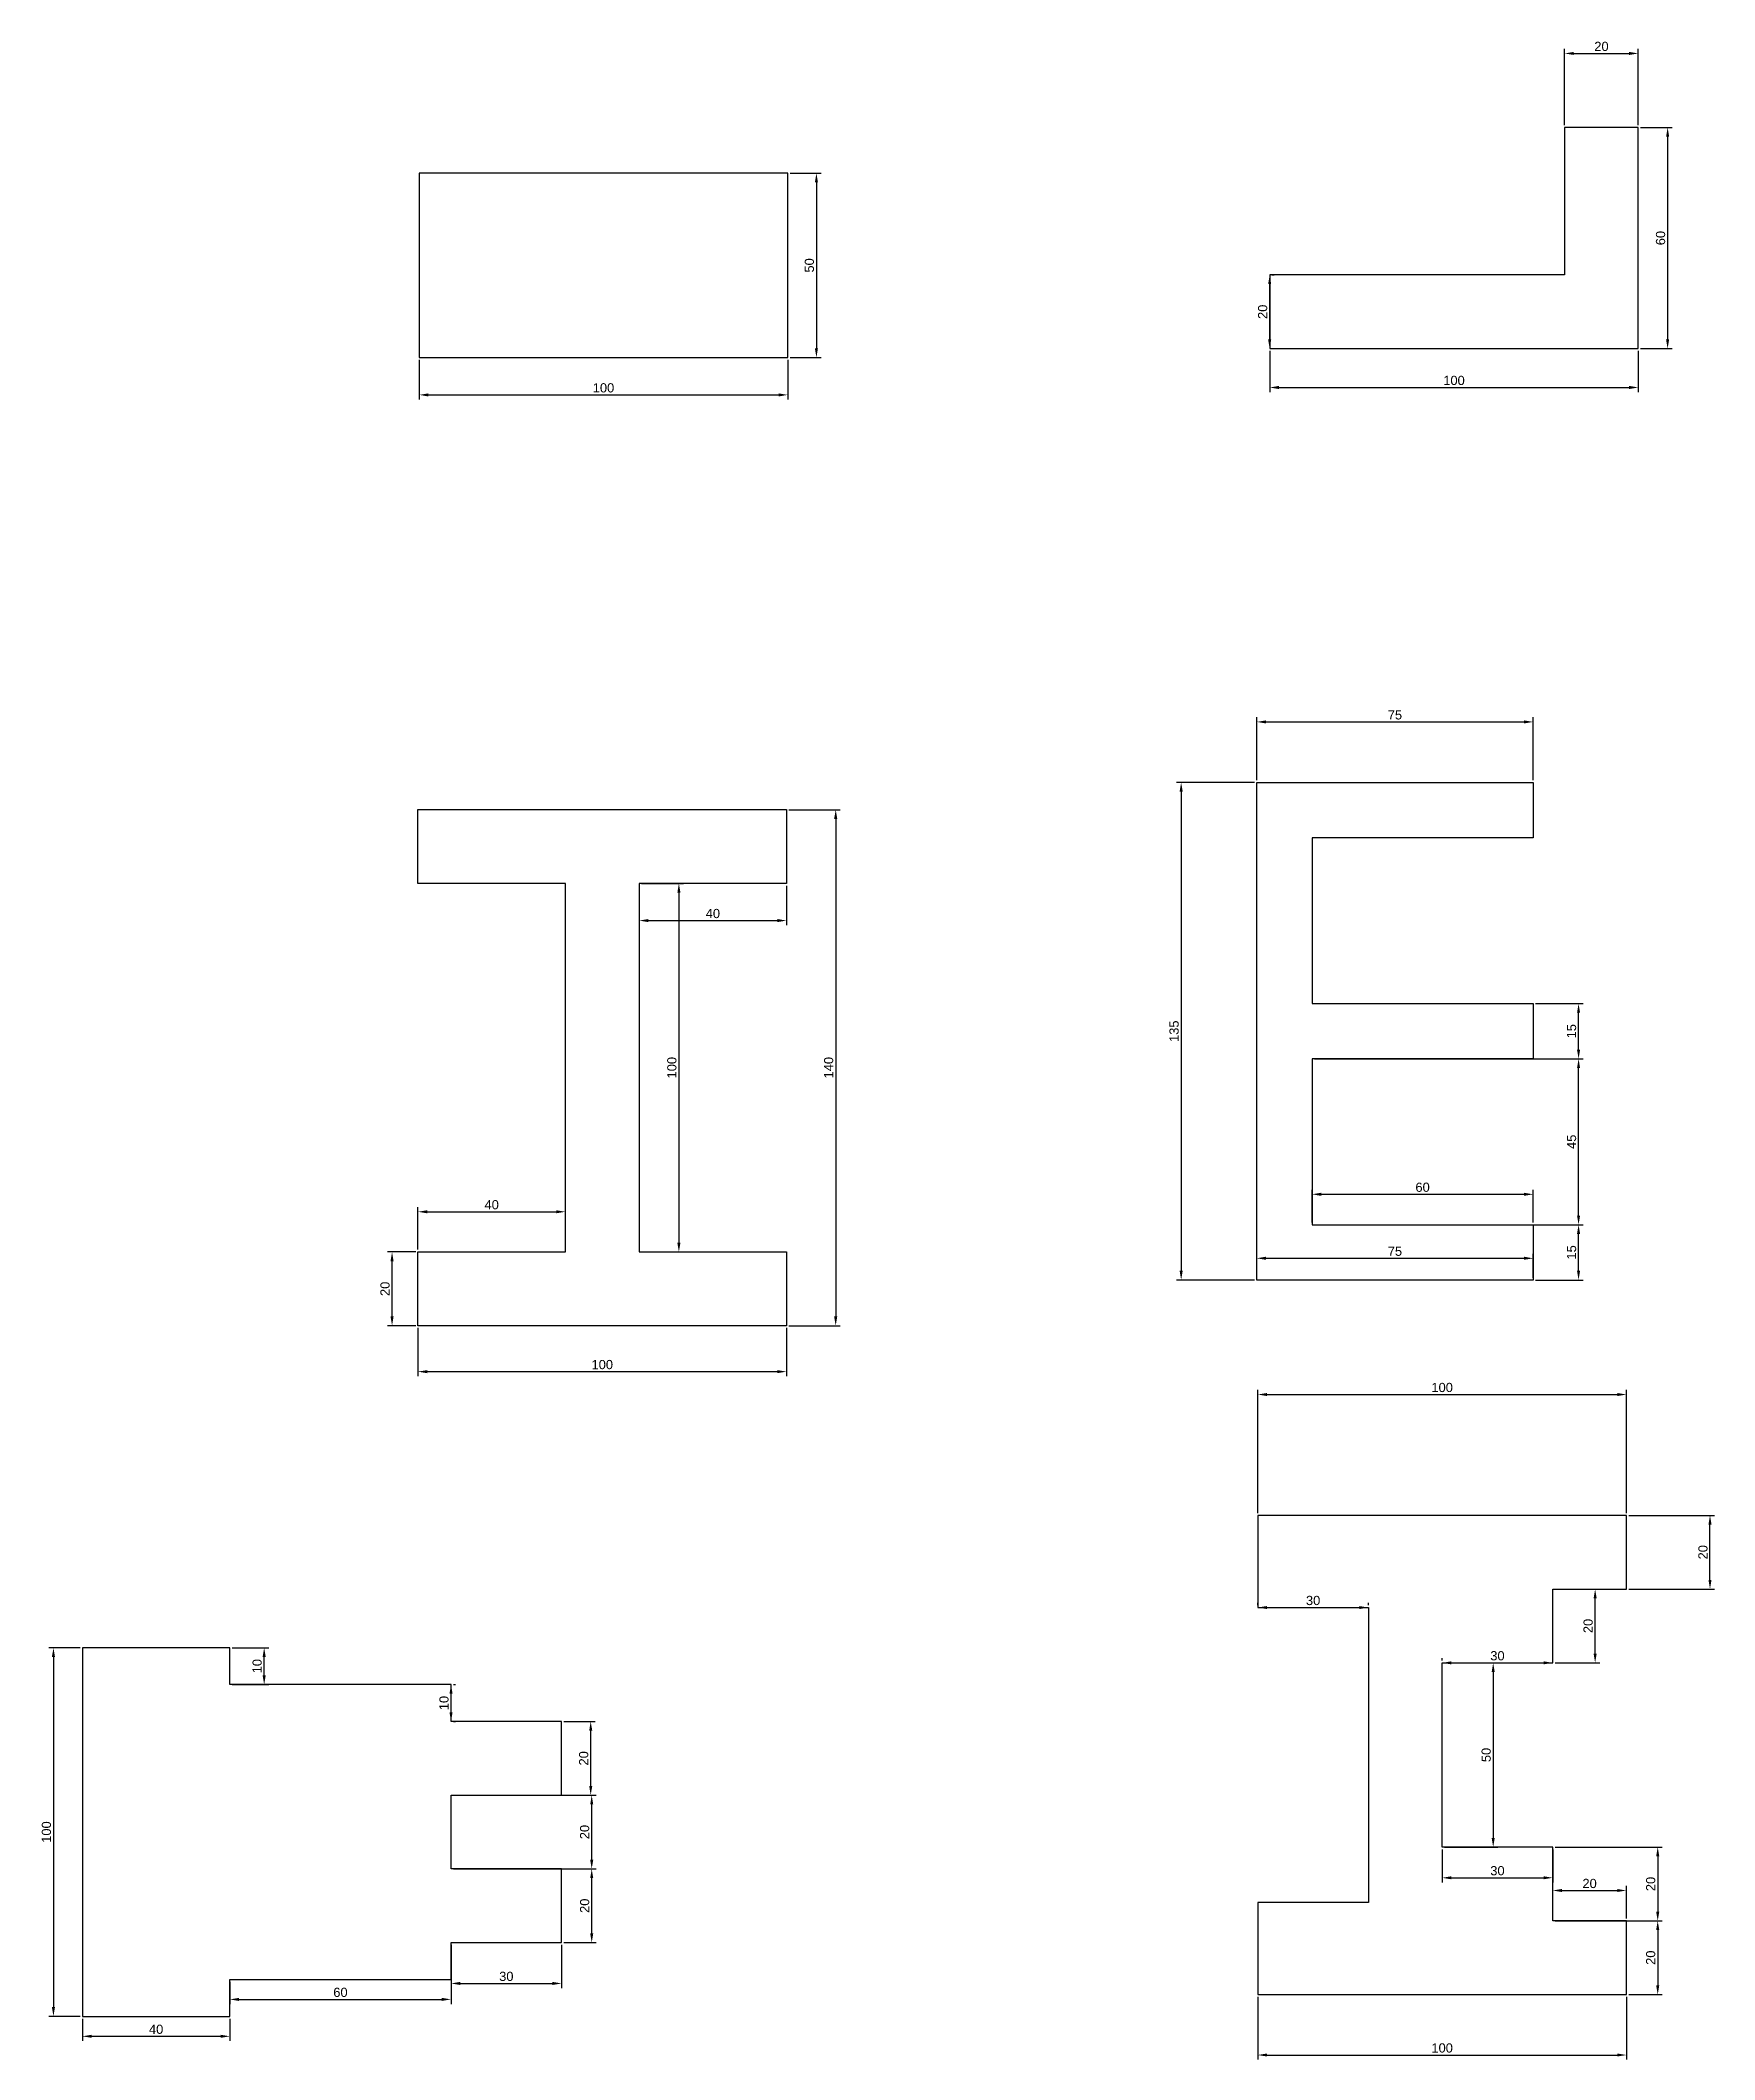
# Model space of a CAD drawing. Header units: millimetres. Extents: x 1197 to 1651, y -62 to 486.
import ezdxf

# ---------------------------------------------------------------- set-up
doc = ezdxf.new("R2010")
doc.units = ezdxf.units.MM
doc.styles.get("Standard").update_dxf_attribs({"font": 'arial.ttf'})
doc.dimstyles.new('ISO-25', dxfattribs={"dimtxt": 2.5, "dimasz": 2.5, "dimexe": 1.25, "dimexo": 0.625, "dimtad": 1, "dimtxsty": 'Standard', "dimcen": 2.5, "dimadec": 0, "dimazin": 0, "dimtfac": 1, "dimtmove": 0, "dimatfit": 3, "dimfxl": 1, "dimarcsym": 0})

# ---------------------------------------------------------------- blocks, each defined once
blk = doc.blocks.new('*D2')
at = {"color": 0, "lineweight": -2, "transparency": 16777216}
for p, q in [((1526.94, -45.15), (1526.94, -62.17)), ((1626.94, -45.15), (1626.94, -62.17)), ((1529.44, -60.92), (1624.44, -60.92))]:
    blk.add_line(p, q, dxfattribs=at)
at = {"color": 0, "transparency": 16777216}
for points in [[(1529.44, -60.5), (1529.44, -61.33), (1526.94, -60.92)], [(1624.44, -60.5), (1624.44, -61.33), (1626.94, -60.92)]]:
    blk.add_solid(points, dxfattribs=at)
at = {"layer": 'Defpoints', "color": 0, "transparency": 16777216}
for p in [(1526.94, -44.52), (1626.94, -44.52), (1626.94, -60.92)]:
    blk.add_point(p, dxfattribs=at)
at = {"color": 0, "transparency": 16777216, "insert": (1576.94, -59.02), "char_height": 2.5, "attachment_point": 5}
blk.add_mtext('100', dxfattribs=at)
blk = doc.blocks.new('*D3')
at = {"color": 0, "lineweight": -2, "transparency": 16777216}
for p, q in [((1526.94, 86.1), (1526.94, 119.52)), ((1529.44, 118.27), (1624.44, 118.27)), ((1626.94, 86.1), (1626.94, 119.52))]:
    blk.add_line(p, q, dxfattribs=at)
at = {"color": 0, "transparency": 16777216}
for points in [[(1529.44, 118.68), (1529.44, 117.85), (1526.94, 118.27)], [(1624.44, 118.68), (1624.44, 117.85), (1626.94, 118.27)]]:
    blk.add_solid(points, dxfattribs=at)
at = {"layer": 'Defpoints', "color": 0, "transparency": 16777216}
for p in [(1626.94, 118.27), (1526.94, 85.48), (1626.94, 85.48)]:
    blk.add_point(p, dxfattribs=at)
at = {"color": 0, "transparency": 16777216, "insert": (1576.94, 120.17), "char_height": 2.5, "attachment_point": 5}
blk.add_mtext('100', dxfattribs=at)
blk = doc.blocks.new('*D4')
at = {"color": 0, "lineweight": -2, "transparency": 16777216}
for p, q in [((1526.94, 61.1), (1526.94, 61.73)), ((1529.44, 60.48), (1554.44, 60.48)), ((1556.94, 61.1), (1556.94, 61.73))]:
    blk.add_line(p, q, dxfattribs=at)
at = {"color": 0, "transparency": 16777216}
for points in [[(1529.44, 60.89), (1529.44, 60.06), (1526.94, 60.48)], [(1554.44, 60.89), (1554.44, 60.06), (1556.94, 60.48)]]:
    blk.add_solid(points, dxfattribs=at)
at = {"layer": 'Defpoints', "color": 0, "transparency": 16777216}
for p in [(1526.94, 60.48), (1556.94, 60.48), (1556.94, 60.48)]:
    blk.add_point(p, dxfattribs=at)
at = {"color": 0, "transparency": 16777216, "insert": (1541.94, 62.38), "char_height": 2.5, "attachment_point": 5}
blk.add_mtext('30', dxfattribs=at)
blk = doc.blocks.new('*D5')
at = {"color": 0, "lineweight": -2, "transparency": 16777216}
for p, q in [((1627.56, 85.48), (1650.85, 85.48)), ((1649.6, 67.98), (1649.6, 82.98)), ((1627.56, 65.48), (1650.85, 65.48))]:
    blk.add_line(p, q, dxfattribs=at)
at = {"color": 0, "transparency": 16777216}
for points in [[(1649.19, 82.98), (1650.02, 82.98), (1649.6, 85.48)], [(1649.19, 67.98), (1650.02, 67.98), (1649.6, 65.48)]]:
    blk.add_solid(points, dxfattribs=at)
at = {"layer": 'Defpoints', "color": 0, "transparency": 16777216}
for p in [(1626.94, 85.48), (1649.6, 85.48), (1626.94, 65.48)]:
    blk.add_point(p, dxfattribs=at)
at = {"color": 0, "transparency": 16777216, "insert": (1647.7, 75.48), "char_height": 2.5, "attachment_point": 5, "rotation": 90}
blk.add_mtext('20', dxfattribs=at)
blk = doc.blocks.new('*D6')
at = {"color": 0, "lineweight": -2, "transparency": 16777216}
for p, q in [((1607.56, 65.48), (1619.7, 65.48)), ((1618.45, 47.98), (1618.45, 62.98)), ((1607.56, 45.48), (1619.7, 45.48))]:
    blk.add_line(p, q, dxfattribs=at)
at = {"color": 0, "transparency": 16777216}
for points in [[(1618.03, 62.98), (1618.86, 62.98), (1618.45, 65.48)], [(1618.03, 47.98), (1618.86, 47.98), (1618.45, 45.48)]]:
    blk.add_solid(points, dxfattribs=at)
at = {"layer": 'Defpoints', "color": 0, "transparency": 16777216}
for p in [(1606.94, 65.48), (1618.45, 65.48), (1606.94, 45.48)]:
    blk.add_point(p, dxfattribs=at)
at = {"color": 0, "transparency": 16777216, "insert": (1616.55, 55.48), "char_height": 2.5, "attachment_point": 5, "rotation": 90}
blk.add_mtext('20', dxfattribs=at)
blk = doc.blocks.new('*D7')
at = {"color": 0, "lineweight": -2, "transparency": 16777216}
for p, q in [((1577.56, 45.48), (1592.04, 45.48)), ((1590.79, 42.98), (1590.79, -2.02)), ((1577.56, -4.52), (1592.04, -4.52))]:
    blk.add_line(p, q, dxfattribs=at)
at = {"color": 0, "transparency": 16777216}
for points in [[(1590.37, 42.98), (1591.21, 42.98), (1590.79, 45.48)], [(1590.37, -2.02), (1591.21, -2.02), (1590.79, -4.52)]]:
    blk.add_solid(points, dxfattribs=at)
at = {"layer": 'Defpoints', "color": 0, "transparency": 16777216}
for p in [(1576.94, 45.48), (1576.94, -4.52), (1590.79, -4.52)]:
    blk.add_point(p, dxfattribs=at)
at = {"color": 0, "transparency": 16777216, "insert": (1588.89, 20.48), "char_height": 2.5, "attachment_point": 5, "rotation": 90}
blk.add_mtext('50', dxfattribs=at)
blk = doc.blocks.new('*D8')
at = {"color": 0, "lineweight": -2, "transparency": 16777216}
for p, q in [((1576.94, -5.15), (1576.94, -14.09)), ((1606.94, -5.15), (1606.94, -14.09)), ((1579.44, -12.84), (1604.44, -12.84))]:
    blk.add_line(p, q, dxfattribs=at)
at = {"color": 0, "transparency": 16777216}
for points in [[(1579.44, -12.42), (1579.44, -13.25), (1576.94, -12.84)], [(1604.44, -12.42), (1604.44, -13.25), (1606.94, -12.84)]]:
    blk.add_solid(points, dxfattribs=at)
at = {"layer": 'Defpoints', "color": 0, "transparency": 16777216}
for p in [(1576.94, -4.52), (1606.94, -4.52), (1606.94, -12.84)]:
    blk.add_point(p, dxfattribs=at)
at = {"color": 0, "transparency": 16777216, "insert": (1591.94, -10.93), "char_height": 2.5, "attachment_point": 5}
blk.add_mtext('30', dxfattribs=at)
blk = doc.blocks.new('*D9')
at = {"color": 0, "lineweight": -2, "transparency": 16777216}
for p, q in [((1627.56, -24.52), (1636.67, -24.52)), ((1635.42, -27.02), (1635.42, -42.02)), ((1627.56, -44.52), (1636.67, -44.52))]:
    blk.add_line(p, q, dxfattribs=at)
at = {"color": 0, "transparency": 16777216}
for points in [[(1635, -27.02), (1635.84, -27.02), (1635.42, -24.52)], [(1635, -42.02), (1635.84, -42.02), (1635.42, -44.52)]]:
    blk.add_solid(points, dxfattribs=at)
at = {"layer": 'Defpoints', "color": 0, "transparency": 16777216}
for p in [(1626.94, -24.52), (1626.94, -44.52), (1635.42, -44.52)]:
    blk.add_point(p, dxfattribs=at)
at = {"color": 0, "transparency": 16777216, "insert": (1633.52, -34.52), "char_height": 2.5, "attachment_point": 5, "rotation": 90}
blk.add_mtext('20', dxfattribs=at)
blk = doc.blocks.new('*D10')
at = {"color": 0, "lineweight": -2, "transparency": 16777216}
for p, q in [((1606.94, -23.9), (1606.94, -15.04)), ((1609.44, -16.29), (1624.44, -16.29)), ((1626.94, -23.9), (1626.94, -15.04))]:
    blk.add_line(p, q, dxfattribs=at)
at = {"color": 0, "transparency": 16777216}
for points in [[(1609.44, -15.87), (1609.44, -16.7), (1606.94, -16.29)], [(1624.44, -15.87), (1624.44, -16.7), (1626.94, -16.29)]]:
    blk.add_solid(points, dxfattribs=at)
at = {"layer": 'Defpoints', "color": 0, "transparency": 16777216}
for p in [(1626.94, -16.29), (1606.94, -24.52), (1626.94, -24.52)]:
    blk.add_point(p, dxfattribs=at)
at = {"color": 0, "transparency": 16777216, "insert": (1616.94, -14.39), "char_height": 2.5, "attachment_point": 5}
blk.add_mtext('20', dxfattribs=at)
blk = doc.blocks.new('*D11')
at = {"color": 0, "lineweight": -2, "transparency": 16777216}
for p, q in [((1607.56, -4.52), (1636.67, -4.52)), ((1635.42, -7.02), (1635.42, -22.02)), ((1607.56, -24.52), (1636.67, -24.52))]:
    blk.add_line(p, q, dxfattribs=at)
at = {"color": 0, "transparency": 16777216}
for points in [[(1635, -7.02), (1635.84, -7.02), (1635.42, -4.52)], [(1635, -22.02), (1635.84, -22.02), (1635.42, -24.52)]]:
    blk.add_solid(points, dxfattribs=at)
at = {"layer": 'Defpoints', "color": 0, "transparency": 16777216}
for p in [(1606.94, -4.52), (1606.94, -24.52), (1635.42, -24.52)]:
    blk.add_point(p, dxfattribs=at)
at = {"color": 0, "transparency": 16777216, "insert": (1633.52, -14.52), "char_height": 2.5, "attachment_point": 5, "rotation": 90}
blk.add_mtext('20', dxfattribs=at)
blk = doc.blocks.new('*D12')
at = {"color": 0, "lineweight": -2, "transparency": 16777216}
for p, q in [((1576.94, 46.1), (1576.94, 46.73)), ((1579.44, 45.48), (1604.44, 45.48)), ((1606.94, 46.1), (1606.94, 46.73))]:
    blk.add_line(p, q, dxfattribs=at)
at = {"color": 0, "transparency": 16777216}
for points in [[(1579.44, 45.89), (1579.44, 45.06), (1576.94, 45.48)], [(1604.44, 45.89), (1604.44, 45.06), (1606.94, 45.48)]]:
    blk.add_solid(points, dxfattribs=at)
at = {"layer": 'Defpoints', "color": 0, "transparency": 16777216}
for p in [(1576.94, 45.48), (1606.94, 45.48), (1606.94, 45.48)]:
    blk.add_point(p, dxfattribs=at)
at = {"color": 0, "transparency": 16777216, "insert": (1591.94, 47.38), "char_height": 2.5, "attachment_point": 5}
blk.add_mtext('30', dxfattribs=at)
blk = doc.blocks.new('*D13')
at = {"color": 0, "lineweight": -2, "transparency": 16777216}
for p, q in [((1208.08, -51.06), (1208.08, -57.1)), ((1248.08, -51.06), (1248.08, -57.1)), ((1210.58, -55.85), (1245.58, -55.85))]:
    blk.add_line(p, q, dxfattribs=at)
at = {"color": 0, "transparency": 16777216}
for points in [[(1210.58, -55.43), (1210.58, -56.26), (1208.08, -55.85)], [(1245.58, -55.43), (1245.58, -56.26), (1248.08, -55.85)]]:
    blk.add_solid(points, dxfattribs=at)
at = {"layer": 'Defpoints', "color": 0, "transparency": 16777216}
for p in [(1208.08, -50.43), (1248.08, -50.43), (1248.08, -55.85)]:
    blk.add_point(p, dxfattribs=at)
at = {"color": 0, "transparency": 16777216, "insert": (1228.08, -53.95), "char_height": 2.5, "attachment_point": 5}
blk.add_mtext('40', dxfattribs=at)
blk = doc.blocks.new('*D14')
at = {"color": 0, "lineweight": -2, "transparency": 16777216}
for p, q in [((1248.08, -41.06), (1248.08, -47.08)), ((1308.08, -41.06), (1308.08, -47.08)), ((1250.58, -45.83), (1305.58, -45.83))]:
    blk.add_line(p, q, dxfattribs=at)
at = {"color": 0, "transparency": 16777216}
for points in [[(1250.58, -45.42), (1250.58, -46.25), (1248.08, -45.83)], [(1305.58, -45.42), (1305.58, -46.25), (1308.08, -45.83)]]:
    blk.add_solid(points, dxfattribs=at)
at = {"layer": 'Defpoints', "color": 0, "transparency": 16777216}
for p in [(1248.08, -40.43), (1308.08, -40.43), (1308.08, -45.83)]:
    blk.add_point(p, dxfattribs=at)
at = {"color": 0, "transparency": 16777216, "insert": (1278.08, -43.93), "char_height": 2.5, "attachment_point": 5}
blk.add_mtext('60', dxfattribs=at)
blk = doc.blocks.new('*D15')
at = {"color": 0, "lineweight": -2, "transparency": 16777216}
for p, q in [((1308.08, -31.06), (1308.08, -42.75)), ((1338.08, -31.06), (1338.08, -42.75)), ((1310.58, -41.5), (1335.58, -41.5))]:
    blk.add_line(p, q, dxfattribs=at)
at = {"color": 0, "transparency": 16777216}
for points in [[(1310.58, -41.09), (1310.58, -41.92), (1308.08, -41.5)], [(1335.58, -41.09), (1335.58, -41.92), (1338.08, -41.5)]]:
    blk.add_solid(points, dxfattribs=at)
at = {"layer": 'Defpoints', "color": 0, "transparency": 16777216}
for p in [(1308.08, -30.43), (1338.08, -30.43), (1338.08, -41.5)]:
    blk.add_point(p, dxfattribs=at)
at = {"color": 0, "transparency": 16777216, "insert": (1323.08, -39.6), "char_height": 2.5, "attachment_point": 5}
blk.add_mtext('30', dxfattribs=at)
blk = doc.blocks.new('*D16')
at = {"color": 0, "lineweight": -2, "transparency": 16777216}
for p, q in [((1338.71, -10.43), (1347.49, -10.43)), ((1346.24, -27.93), (1346.24, -12.93)), ((1338.71, -30.43), (1347.49, -30.43))]:
    blk.add_line(p, q, dxfattribs=at)
at = {"color": 0, "transparency": 16777216}
for points in [[(1345.83, -12.93), (1346.66, -12.93), (1346.24, -10.43)], [(1345.83, -27.93), (1346.66, -27.93), (1346.24, -30.43)]]:
    blk.add_solid(points, dxfattribs=at)
at = {"layer": 'Defpoints', "color": 0, "transparency": 16777216}
for p in [(1338.08, -10.43), (1346.24, -10.43), (1338.08, -30.43)]:
    blk.add_point(p, dxfattribs=at)
at = {"color": 0, "transparency": 16777216, "insert": (1344.34, -20.43), "char_height": 2.5, "attachment_point": 5, "rotation": 90}
blk.add_mtext('20', dxfattribs=at)
blk = doc.blocks.new('*D18')
at = {"color": 0, "lineweight": -2, "transparency": 16777216}
for p, q in [((1308.71, 9.57), (1347.49, 9.57)), ((1346.24, -7.93), (1346.24, 7.07)), ((1308.71, -10.43), (1347.49, -10.43))]:
    blk.add_line(p, q, dxfattribs=at)
at = {"color": 0, "transparency": 16777216}
for points in [[(1345.83, 7.07), (1346.66, 7.07), (1346.24, 9.57)], [(1345.83, -7.93), (1346.66, -7.93), (1346.24, -10.43)]]:
    blk.add_solid(points, dxfattribs=at)
at = {"layer": 'Defpoints', "color": 0, "transparency": 16777216}
for p in [(1308.08, 9.57), (1346.24, 9.57), (1308.08, -10.43)]:
    blk.add_point(p, dxfattribs=at)
at = {"color": 0, "transparency": 16777216, "insert": (1344.34, -0.43), "char_height": 2.5, "attachment_point": 5, "rotation": 90}
blk.add_mtext('20', dxfattribs=at)
blk = doc.blocks.new('*D19')
at = {"color": 0, "lineweight": -2, "transparency": 16777216}
for p, q in [((1338.71, 29.57), (1347.22, 29.57)), ((1345.97, 12.07), (1345.97, 27.07)), ((1338.71, 9.57), (1347.22, 9.57))]:
    blk.add_line(p, q, dxfattribs=at)
at = {"color": 0, "transparency": 16777216}
for points in [[(1345.56, 27.07), (1346.39, 27.07), (1345.97, 29.57)], [(1345.56, 12.07), (1346.39, 12.07), (1345.97, 9.57)]]:
    blk.add_solid(points, dxfattribs=at)
at = {"layer": 'Defpoints', "color": 0, "transparency": 16777216}
for p in [(1338.08, 29.57), (1345.97, 29.57), (1338.08, 9.57)]:
    blk.add_point(p, dxfattribs=at)
at = {"color": 0, "transparency": 16777216, "insert": (1344.07, 19.57), "char_height": 2.5, "attachment_point": 5, "rotation": 90}
blk.add_mtext('20', dxfattribs=at)
blk = doc.blocks.new('*D20')
at = {"color": 0, "lineweight": -2, "transparency": 16777216}
for p, q in [((1308.71, 39.57), (1309.33, 39.57)), ((1308.08, 32.07), (1308.08, 37.07)), ((1308.71, 29.57), (1309.33, 29.57))]:
    blk.add_line(p, q, dxfattribs=at)
at = {"color": 0, "transparency": 16777216}
for points in [[(1307.66, 37.07), (1308.5, 37.07), (1308.08, 39.57)], [(1307.66, 32.07), (1308.5, 32.07), (1308.08, 29.57)]]:
    blk.add_solid(points, dxfattribs=at)
at = {"layer": 'Defpoints', "color": 0, "transparency": 16777216}
for p in [(1308.08, 39.57), (1308.08, 39.57), (1308.08, 29.57)]:
    blk.add_point(p, dxfattribs=at)
at = {"color": 0, "transparency": 16777216, "insert": (1306.18, 34.57), "char_height": 2.5, "attachment_point": 5, "rotation": 90}
blk.add_mtext('10', dxfattribs=at)
blk = doc.blocks.new('*D21')
at = {"color": 0, "lineweight": -2, "transparency": 16777216}
for p, q in [((1248.71, 49.57), (1258.64, 49.57)), ((1257.39, 42.07), (1257.39, 47.07)), ((1248.71, 39.57), (1258.64, 39.57))]:
    blk.add_line(p, q, dxfattribs=at)
at = {"color": 0, "transparency": 16777216}
for points in [[(1256.97, 47.07), (1257.8, 47.07), (1257.39, 49.57)], [(1256.97, 42.07), (1257.8, 42.07), (1257.39, 39.57)]]:
    blk.add_solid(points, dxfattribs=at)
at = {"layer": 'Defpoints', "color": 0, "transparency": 16777216}
for p in [(1248.08, 49.57), (1257.39, 49.57), (1248.08, 39.57)]:
    blk.add_point(p, dxfattribs=at)
at = {"color": 0, "transparency": 16777216, "insert": (1255.49, 44.57), "char_height": 2.5, "attachment_point": 5, "rotation": 90}
blk.add_mtext('10', dxfattribs=at)
blk = doc.blocks.new('*D22')
at = {"color": 0, "lineweight": -2, "transparency": 16777216}
for p, q in [((1207.46, 49.57), (1198.98, 49.57)), ((1200.23, 47.07), (1200.23, -47.93)), ((1207.46, -50.43), (1198.98, -50.43))]:
    blk.add_line(p, q, dxfattribs=at)
at = {"color": 0, "transparency": 16777216}
for points in [[(1199.81, 47.07), (1200.64, 47.07), (1200.23, 49.57)], [(1199.81, -47.93), (1200.64, -47.93), (1200.23, -50.43)]]:
    blk.add_solid(points, dxfattribs=at)
at = {"layer": 'Defpoints', "color": 0, "transparency": 16777216}
for p in [(1208.08, 49.57), (1200.23, -50.43), (1208.08, -50.43)]:
    blk.add_point(p, dxfattribs=at)
at = {"color": 0, "transparency": 16777216, "insert": (1198.32, -0.43), "char_height": 2.5, "attachment_point": 5, "rotation": 90}
blk.add_mtext('100', dxfattribs=at)
blk = doc.blocks.new('*D23')
at = {"color": 0, "lineweight": -2, "transparency": 16777216}
for p, q in [((1526.64, 284.96), (1526.64, 302)), ((1601.64, 284.96), (1601.64, 302)), ((1529.14, 300.75), (1599.14, 300.75))]:
    blk.add_line(p, q, dxfattribs=at)
at = {"color": 0, "transparency": 16777216}
for points in [[(1529.14, 301.16), (1529.14, 300.33), (1526.64, 300.75)], [(1599.14, 301.16), (1599.14, 300.33), (1601.64, 300.75)]]:
    blk.add_solid(points, dxfattribs=at)
at = {"layer": 'Defpoints', "color": 0, "transparency": 16777216}
for p in [(1601.64, 300.75), (1526.64, 284.33), (1601.64, 284.33)]:
    blk.add_point(p, dxfattribs=at)
at = {"color": 0, "transparency": 16777216, "insert": (1564.14, 302.64), "char_height": 2.5, "attachment_point": 5}
blk.add_mtext('75', dxfattribs=at)
blk = doc.blocks.new('*D24')
at = {"color": 0, "lineweight": -2, "transparency": 16777216}
for p, q in [((1541.64, 164.96), (1541.64, 173.84)), ((1544.14, 172.59), (1599.14, 172.59)), ((1601.64, 164.96), (1601.64, 173.84))]:
    blk.add_line(p, q, dxfattribs=at)
at = {"color": 0, "transparency": 16777216}
for points in [[(1544.14, 173.01), (1544.14, 172.17), (1541.64, 172.59)], [(1599.14, 173.01), (1599.14, 172.17), (1601.64, 172.59)]]:
    blk.add_solid(points, dxfattribs=at)
at = {"layer": 'Defpoints', "color": 0, "transparency": 16777216}
for p in [(1601.64, 172.59), (1541.64, 164.33), (1601.64, 164.33)]:
    blk.add_point(p, dxfattribs=at)
at = {"color": 0, "transparency": 16777216, "insert": (1571.64, 174.49), "char_height": 2.5, "attachment_point": 5}
blk.add_mtext('60', dxfattribs=at)
blk = doc.blocks.new('*D25')
at = {"color": 0, "lineweight": -2, "transparency": 16777216}
for p, q in [((1602.27, 224.33), (1615.2, 224.33)), ((1613.95, 211.83), (1613.95, 221.83)), ((1602.27, 209.33), (1615.2, 209.33))]:
    blk.add_line(p, q, dxfattribs=at)
at = {"color": 0, "transparency": 16777216}
for points in [[(1613.53, 221.83), (1614.36, 221.83), (1613.95, 224.33)], [(1613.53, 211.83), (1614.36, 211.83), (1613.95, 209.33)]]:
    blk.add_solid(points, dxfattribs=at)
at = {"layer": 'Defpoints', "color": 0, "transparency": 16777216}
for p in [(1601.64, 224.33), (1613.95, 224.33), (1601.64, 209.33)]:
    blk.add_point(p, dxfattribs=at)
at = {"color": 0, "transparency": 16777216, "insert": (1612.05, 216.83), "char_height": 2.5, "attachment_point": 5, "rotation": 90}
blk.add_mtext('15', dxfattribs=at)
blk = doc.blocks.new('*D26')
at = {"color": 0, "lineweight": -2, "transparency": 16777216}
for p, q in [((1542.27, 209.33), (1615.2, 209.33)), ((1613.95, 166.83), (1613.95, 206.83)), ((1542.27, 164.33), (1615.2, 164.33))]:
    blk.add_line(p, q, dxfattribs=at)
at = {"color": 0, "transparency": 16777216}
for points in [[(1613.53, 206.83), (1614.36, 206.83), (1613.95, 209.33)], [(1613.53, 166.83), (1614.36, 166.83), (1613.95, 164.33)]]:
    blk.add_solid(points, dxfattribs=at)
at = {"layer": 'Defpoints', "color": 0, "transparency": 16777216}
for p in [(1541.64, 209.33), (1613.95, 209.33), (1541.64, 164.33)]:
    blk.add_point(p, dxfattribs=at)
at = {"color": 0, "transparency": 16777216, "insert": (1612.05, 186.83), "char_height": 2.5, "attachment_point": 5, "rotation": 90}
blk.add_mtext('45', dxfattribs=at)
blk = doc.blocks.new('*D27')
at = {"color": 0, "lineweight": -2, "transparency": 16777216}
for p, q in [((1602.27, 164.33), (1615.2, 164.33)), ((1613.95, 151.83), (1613.95, 161.83)), ((1602.27, 149.33), (1615.2, 149.33))]:
    blk.add_line(p, q, dxfattribs=at)
at = {"color": 0, "transparency": 16777216}
for points in [[(1613.53, 161.83), (1614.36, 161.83), (1613.95, 164.33)], [(1613.53, 151.83), (1614.36, 151.83), (1613.95, 149.33)]]:
    blk.add_solid(points, dxfattribs=at)
at = {"layer": 'Defpoints', "color": 0, "transparency": 16777216}
for p in [(1601.64, 164.33), (1613.95, 164.33), (1601.64, 149.33)]:
    blk.add_point(p, dxfattribs=at)
at = {"color": 0, "transparency": 16777216, "insert": (1612.05, 156.83), "char_height": 2.5, "attachment_point": 5, "rotation": 90}
blk.add_mtext('15', dxfattribs=at)
blk = doc.blocks.new('*D28')
at = {"color": 0, "lineweight": -2, "transparency": 16777216}
for p, q in [((1526.64, 149.96), (1526.64, 156.48)), ((1529.14, 155.23), (1599.14, 155.23)), ((1601.64, 149.96), (1601.64, 156.48))]:
    blk.add_line(p, q, dxfattribs=at)
at = {"color": 0, "transparency": 16777216}
for points in [[(1529.14, 155.65), (1529.14, 154.82), (1526.64, 155.23)], [(1599.14, 155.65), (1599.14, 154.82), (1601.64, 155.23)]]:
    blk.add_solid(points, dxfattribs=at)
at = {"layer": 'Defpoints', "color": 0, "transparency": 16777216}
for p in [(1601.64, 155.23), (1526.64, 149.33), (1601.64, 149.33)]:
    blk.add_point(p, dxfattribs=at)
at = {"color": 0, "transparency": 16777216, "insert": (1564.14, 157.13), "char_height": 2.5, "attachment_point": 5}
blk.add_mtext('75', dxfattribs=at)
blk = doc.blocks.new('*D29')
at = {"color": 0, "lineweight": -2, "transparency": 16777216}
for p, q in [((1526.02, 284.33), (1504.89, 284.33)), ((1506.14, 281.83), (1506.14, 151.83)), ((1526.02, 149.33), (1504.89, 149.33))]:
    blk.add_line(p, q, dxfattribs=at)
at = {"color": 0, "transparency": 16777216}
for points in [[(1505.73, 281.83), (1506.56, 281.83), (1506.14, 284.33)], [(1505.73, 151.83), (1506.56, 151.83), (1506.14, 149.33)]]:
    blk.add_solid(points, dxfattribs=at)
at = {"layer": 'Defpoints', "color": 0, "transparency": 16777216}
for p in [(1526.64, 284.33), (1506.14, 149.33), (1526.64, 149.33)]:
    blk.add_point(p, dxfattribs=at)
at = {"color": 0, "transparency": 16777216, "insert": (1504.24, 216.83), "char_height": 2.5, "attachment_point": 5, "rotation": 90}
blk.add_mtext('135', dxfattribs=at)
blk = doc.blocks.new('*D30')
at = {"color": 0, "lineweight": -2, "transparency": 16777216}
for p, q in [((1530.16, 401.39), (1530.16, 390.23)), ((1630.16, 401.39), (1630.16, 390.23)), ((1532.66, 391.48), (1627.66, 391.48))]:
    blk.add_line(p, q, dxfattribs=at)
at = {"color": 0, "transparency": 16777216}
for points in [[(1532.66, 391.9), (1532.66, 391.06), (1530.16, 391.48)], [(1627.66, 391.9), (1627.66, 391.06), (1630.16, 391.48)]]:
    blk.add_solid(points, dxfattribs=at)
at = {"layer": 'Defpoints', "color": 0, "transparency": 16777216}
for p in [(1530.16, 402.01), (1630.16, 402.01), (1630.16, 391.48)]:
    blk.add_point(p, dxfattribs=at)
at = {"color": 0, "transparency": 16777216, "insert": (1580.16, 393.38), "char_height": 2.5, "attachment_point": 5}
blk.add_mtext('100', dxfattribs=at)
blk = doc.blocks.new('*D31')
at = {"color": 0, "lineweight": -2, "transparency": 16777216}
for p, q in [((1530.78, 422.01), (1531.41, 422.01)), ((1530.16, 404.51), (1530.16, 419.51)), ((1530.78, 402.01), (1531.41, 402.01))]:
    blk.add_line(p, q, dxfattribs=at)
at = {"color": 0, "transparency": 16777216}
for points in [[(1529.74, 419.51), (1530.57, 419.51), (1530.16, 422.01)], [(1529.74, 404.51), (1530.57, 404.51), (1530.16, 402.01)]]:
    blk.add_solid(points, dxfattribs=at)
at = {"layer": 'Defpoints', "color": 0, "transparency": 16777216}
for p in [(1530.16, 422.01), (1530.16, 422.01), (1530.16, 402.01)]:
    blk.add_point(p, dxfattribs=at)
at = {"color": 0, "transparency": 16777216, "insert": (1528.26, 412.01), "char_height": 2.5, "attachment_point": 5, "rotation": 90}
blk.add_mtext('20', dxfattribs=at)
blk = doc.blocks.new('*D32')
at = {"color": 0, "lineweight": -2, "transparency": 16777216}
for p, q in [((1630.78, 462.01), (1639.36, 462.01)), ((1638.11, 459.51), (1638.11, 404.51)), ((1630.78, 402.01), (1639.36, 402.01))]:
    blk.add_line(p, q, dxfattribs=at)
at = {"color": 0, "transparency": 16777216}
for points in [[(1637.69, 459.51), (1638.52, 459.51), (1638.11, 462.01)], [(1637.69, 404.51), (1638.52, 404.51), (1638.11, 402.01)]]:
    blk.add_solid(points, dxfattribs=at)
at = {"layer": 'Defpoints', "color": 0, "transparency": 16777216}
for p in [(1630.16, 462.01), (1630.16, 402.01), (1638.11, 402.01)]:
    blk.add_point(p, dxfattribs=at)
at = {"color": 0, "transparency": 16777216, "insert": (1636.2, 432.01), "char_height": 2.5, "attachment_point": 5, "rotation": 90}
blk.add_mtext('60', dxfattribs=at)
blk = doc.blocks.new('*D33')
at = {"color": 0, "lineweight": -2, "transparency": 16777216}
for p, q in [((1610.16, 462.64), (1610.16, 483.35)), ((1612.66, 482.1), (1627.66, 482.1)), ((1630.16, 462.64), (1630.16, 483.35))]:
    blk.add_line(p, q, dxfattribs=at)
at = {"color": 0, "transparency": 16777216}
for points in [[(1612.66, 482.52), (1612.66, 481.69), (1610.16, 482.1)], [(1627.66, 482.52), (1627.66, 481.69), (1630.16, 482.1)]]:
    blk.add_solid(points, dxfattribs=at)
at = {"layer": 'Defpoints', "color": 0, "transparency": 16777216}
for p in [(1630.16, 482.1), (1610.16, 462.01), (1630.16, 462.01)]:
    blk.add_point(p, dxfattribs=at)
at = {"color": 0, "transparency": 16777216, "insert": (1620.16, 484), "char_height": 2.5, "attachment_point": 5}
blk.add_mtext('20', dxfattribs=at)
blk = doc.blocks.new('*D34')
at = {"color": 0, "lineweight": -2, "transparency": 16777216}
for p, q in [((1299.44, 398.98), (1299.44, 388.22)), ((1399.44, 398.98), (1399.44, 388.22)), ((1301.94, 389.47), (1396.94, 389.47))]:
    blk.add_line(p, q, dxfattribs=at)
at = {"color": 0, "transparency": 16777216}
for points in [[(1301.94, 389.88), (1301.94, 389.05), (1299.44, 389.47)], [(1396.94, 389.88), (1396.94, 389.05), (1399.44, 389.47)]]:
    blk.add_solid(points, dxfattribs=at)
at = {"layer": 'Defpoints', "color": 0, "transparency": 16777216}
for p in [(1299.44, 399.6), (1399.44, 399.6), (1399.44, 389.47)]:
    blk.add_point(p, dxfattribs=at)
at = {"color": 0, "transparency": 16777216, "insert": (1349.44, 391.37), "char_height": 2.5, "attachment_point": 5}
blk.add_mtext('100', dxfattribs=at)
blk = doc.blocks.new('*D35')
at = {"color": 0, "lineweight": -2, "transparency": 16777216}
for p, q in [((1400.07, 449.6), (1408.45, 449.6)), ((1407.2, 447.1), (1407.2, 402.1)), ((1400.07, 399.6), (1408.45, 399.6))]:
    blk.add_line(p, q, dxfattribs=at)
at = {"color": 0, "transparency": 16777216}
for points in [[(1406.78, 447.1), (1407.62, 447.1), (1407.2, 449.6)], [(1406.78, 402.1), (1407.62, 402.1), (1407.2, 399.6)]]:
    blk.add_solid(points, dxfattribs=at)
at = {"layer": 'Defpoints', "color": 0, "transparency": 16777216}
for p in [(1399.44, 449.6), (1399.44, 399.6), (1407.2, 399.6)]:
    blk.add_point(p, dxfattribs=at)
at = {"color": 0, "transparency": 16777216, "insert": (1405.3, 424.6), "char_height": 2.5, "attachment_point": 5, "rotation": 90}
blk.add_mtext('50', dxfattribs=at)
blk = doc.blocks.new('*D36')
at = {"color": 0, "lineweight": -2, "transparency": 16777216}
for p, q in [((1299.11, 136.32), (1299.11, 123.23)), ((1399.11, 136.32), (1399.11, 123.23)), ((1301.61, 124.48), (1396.61, 124.48))]:
    blk.add_line(p, q, dxfattribs=at)
at = {"color": 0, "transparency": 16777216}
for points in [[(1301.61, 124.89), (1301.61, 124.06), (1299.11, 124.48)], [(1396.61, 124.89), (1396.61, 124.06), (1399.11, 124.48)]]:
    blk.add_solid(points, dxfattribs=at)
at = {"layer": 'Defpoints', "color": 0, "transparency": 16777216}
for p in [(1299.11, 136.94), (1399.11, 136.94), (1399.11, 124.48)]:
    blk.add_point(p, dxfattribs=at)
at = {"color": 0, "transparency": 16777216, "insert": (1349.11, 126.38), "char_height": 2.5, "attachment_point": 5}
blk.add_mtext('100', dxfattribs=at)
blk = doc.blocks.new('*D37')
at = {"color": 0, "lineweight": -2, "transparency": 16777216}
for p, q in [((1298.49, 156.94), (1290.83, 156.94)), ((1292.08, 139.44), (1292.08, 154.44)), ((1298.49, 136.94), (1290.83, 136.94))]:
    blk.add_line(p, q, dxfattribs=at)
at = {"color": 0, "transparency": 16777216}
for points in [[(1291.66, 154.44), (1292.49, 154.44), (1292.08, 156.94)], [(1291.66, 139.44), (1292.49, 139.44), (1292.08, 136.94)]]:
    blk.add_solid(points, dxfattribs=at)
at = {"layer": 'Defpoints', "color": 0, "transparency": 16777216}
for p in [(1292.08, 156.94), (1299.11, 156.94), (1299.11, 136.94)]:
    blk.add_point(p, dxfattribs=at)
at = {"color": 0, "transparency": 16777216, "insert": (1290.18, 146.94), "char_height": 2.5, "attachment_point": 5, "rotation": 90}
blk.add_mtext('20', dxfattribs=at)
blk = doc.blocks.new('*D38')
at = {"color": 0, "lineweight": -2, "transparency": 16777216}
for p, q in [((1359.74, 256.94), (1371.14, 256.94)), ((1369.89, 254.44), (1369.89, 159.44)), ((1359.74, 156.94), (1371.14, 156.94))]:
    blk.add_line(p, q, dxfattribs=at)
at = {"color": 0, "transparency": 16777216}
for points in [[(1369.48, 254.44), (1370.31, 254.44), (1369.89, 256.94)], [(1369.48, 159.44), (1370.31, 159.44), (1369.89, 156.94)]]:
    blk.add_solid(points, dxfattribs=at)
at = {"layer": 'Defpoints', "color": 0, "transparency": 16777216}
for p in [(1359.11, 256.94), (1359.11, 156.94), (1369.89, 156.94)]:
    blk.add_point(p, dxfattribs=at)
at = {"color": 0, "transparency": 16777216, "insert": (1367.99, 206.94), "char_height": 2.5, "attachment_point": 5, "rotation": 90}
blk.add_mtext('100', dxfattribs=at)
blk = doc.blocks.new('*D39')
at = {"color": 0, "lineweight": -2, "transparency": 16777216}
for p, q in [((1359.11, 256.32), (1359.11, 245.6)), ((1399.11, 256.32), (1399.11, 245.6)), ((1361.61, 246.85), (1396.61, 246.85))]:
    blk.add_line(p, q, dxfattribs=at)
at = {"color": 0, "transparency": 16777216}
for points in [[(1361.61, 247.27), (1361.61, 246.44), (1359.11, 246.85)], [(1396.61, 247.27), (1396.61, 246.44), (1399.11, 246.85)]]:
    blk.add_solid(points, dxfattribs=at)
at = {"layer": 'Defpoints', "color": 0, "transparency": 16777216}
for p in [(1359.11, 256.94), (1399.11, 256.94), (1399.11, 246.85)]:
    blk.add_point(p, dxfattribs=at)
at = {"color": 0, "transparency": 16777216, "insert": (1379.11, 248.75), "char_height": 2.5, "attachment_point": 5}
blk.add_mtext('40', dxfattribs=at)
blk = doc.blocks.new('*D40')
at = {"color": 0, "lineweight": -2, "transparency": 16777216}
for p, q in [((1399.74, 276.94), (1413.68, 276.94)), ((1412.43, 274.44), (1412.43, 139.44)), ((1399.74, 136.94), (1413.68, 136.94))]:
    blk.add_line(p, q, dxfattribs=at)
at = {"color": 0, "transparency": 16777216}
for points in [[(1412.01, 274.44), (1412.85, 274.44), (1412.43, 276.94)], [(1412.01, 139.44), (1412.85, 139.44), (1412.43, 136.94)]]:
    blk.add_solid(points, dxfattribs=at)
at = {"layer": 'Defpoints', "color": 0, "transparency": 16777216}
for p in [(1399.11, 276.94), (1399.11, 136.94), (1412.43, 136.94)]:
    blk.add_point(p, dxfattribs=at)
at = {"color": 0, "transparency": 16777216, "insert": (1410.53, 206.94), "char_height": 2.5, "attachment_point": 5, "rotation": 90}
blk.add_mtext('140', dxfattribs=at)
blk = doc.blocks.new('*D41')
at = {"color": 0, "lineweight": -2, "transparency": 16777216}
for p, q in [((1299.11, 157.57), (1299.11, 169.1)), ((1301.61, 167.85), (1336.61, 167.85)), ((1339.11, 157.57), (1339.11, 169.1))]:
    blk.add_line(p, q, dxfattribs=at)
at = {"color": 0, "transparency": 16777216}
for points in [[(1301.61, 168.26), (1301.61, 167.43), (1299.11, 167.85)], [(1336.61, 168.26), (1336.61, 167.43), (1339.11, 167.85)]]:
    blk.add_solid(points, dxfattribs=at)
at = {"layer": 'Defpoints', "color": 0, "transparency": 16777216}
for p in [(1339.11, 167.85), (1299.11, 156.94), (1339.11, 156.94)]:
    blk.add_point(p, dxfattribs=at)
at = {"color": 0, "transparency": 16777216, "insert": (1319.11, 169.75), "char_height": 2.5, "attachment_point": 5}
blk.add_mtext('40', dxfattribs=at)

msp = doc.modelspace()

# ---------------------------------------------------------------- linework, layer by layer
for p, q in [((1630.158, 462.01), (1610.158, 462.01)), ((1610.158, 462.01), (1610.158, 422.01)), ((1630.158, 402.01), (1630.158, 462.01)), ((1610.158, 422.01), (1530.158, 422.01)), ((1530.158, 422.01), (1530.158, 402.01)), ((1530.158, 402.01), (1630.158, 402.01)), ((1526.643, 149.331), (1526.643, 284.331)), ((1526.643, 284.331), (1601.643, 284.331)), ((1601.643, 284.331), (1601.643, 269.331)), ((1299.114, 276.941), (1399.114, 276.941)), ((1299.114, 256.941), (1299.114, 276.941)), ((1399.114, 276.941), (1399.114, 256.941)), ((1601.643, 269.331), (1541.643, 269.331)), ((1541.643, 269.331), (1541.643, 224.331)), ((1339.114, 256.941), (1299.114, 256.941)), ((1339.114, 156.941), (1339.114, 256.941)), ((1399.114, 256.941), (1359.114, 256.941)), ((1359.114, 256.941), (1359.114, 156.941)), ((1541.643, 224.331), (1601.643, 224.331)), ((1601.643, 224.331), (1601.643, 209.331)), ((1601.643, 209.331), (1541.643, 209.331)), ((1541.643, 209.331), (1541.643, 164.331)), ((1541.643, 164.331), (1601.643, 164.331)), ((1601.643, 164.331), (1601.643, 164.331)), ((1601.643, 164.331), (1601.643, 149.331)), ((1299.114, 136.941), (1299.114, 156.941)), ((1299.114, 156.941), (1339.114, 156.941)), ((1359.114, 156.941), (1399.114, 156.941)), ((1399.114, 156.941), (1399.114, 136.941)), ((1601.643, 149.331), (1526.643, 149.331)), ((1399.114, 136.941), (1299.114, 136.941)), ((1626.938, 85.477), (1526.938, 85.477)), ((1526.938, 85.477), (1526.938, 60.477)), ((1626.938, 65.477), (1626.938, 85.477)), ((1526.938, 60.477), (1556.938, 60.477)), ((1556.938, 60.477), (1556.938, -19.523)), ((1606.938, 45.477), (1606.938, 65.477)), ((1606.938, 65.477), (1626.938, 65.477)), ((1248.081, 49.566), (1208.081, 49.566)), ((1208.081, 49.566), (1208.081, -50.434)), ((1248.081, 39.566), (1248.081, 49.566)), ((1576.938, -4.523), (1576.938, 45.477)), ((1576.938, 45.477), (1606.938, 45.477)), ((1308.081, 39.566), (1248.081, 39.566)), ((1308.081, 29.566), (1308.081, 39.566)), ((1338.081, 29.566), (1308.081, 29.566)), ((1338.081, 9.566), (1338.081, 29.566)), ((1308.081, -10.434), (1308.081, 9.566)), ((1308.081, 9.566), (1338.081, 9.566)), ((1606.938, -4.523), (1576.938, -4.523)), ((1606.938, -24.523), (1606.938, -4.523)), ((1338.081, -10.434), (1308.081, -10.434)), ((1338.081, -30.434), (1338.081, -10.434)), ((1556.938, -19.523), (1526.938, -19.523)), ((1526.938, -19.523), (1526.938, -44.523)), ((1626.938, -24.523), (1606.938, -24.523)), ((1626.938, -44.523), (1626.938, -24.523)), ((1308.081, -40.434), (1308.081, -30.434)), ((1308.081, -30.434), (1338.081, -30.434)), ((1248.081, -50.434), (1248.081, -40.434)), ((1248.081, -40.434), (1308.081, -40.434)), ((1526.938, -44.523), (1626.938, -44.523)), ((1208.081, -50.434), (1248.081, -50.434))]:
    msp.add_line(p, q)
msp.add_lwpolyline([(1299.441, 399.602), (1399.441, 399.602), (1399.441, 449.602), (1299.441, 449.602)], close=True)

# ---------------------------------------------------------------- dimensions: what is measured, and where the dimension line sits
for base, p1, p2, picture, middle in [((1630.158, 482.103), (1610.158, 462.01), (1630.158, 462.01), '*D33', (1620.158, 484.005)), ((1630.158, 391.481), (1530.158, 402.01), (1630.158, 402.01), '*D30', (1580.158, 393.382)), ((1399.441, 389.468), (1299.441, 399.602), (1399.441, 399.602), '*D34', (1349.441, 391.37)), ((1601.643, 300.748), (1526.643, 284.331), (1601.643, 284.331), '*D23', (1564.143, 302.644)), ((1399.114, 246.853), (1359.114, 256.941), (1399.114, 256.941), '*D39', (1379.114, 248.754)), ((1601.643, 172.591), (1541.643, 164.331), (1601.643, 164.331), '*D24', (1571.643, 174.492)), ((1339.114, 167.847), (1299.114, 156.941), (1339.114, 156.941), '*D41', (1319.114, 169.748)), ((1601.643, 155.234), (1526.643, 149.331), (1601.643, 149.331), '*D28', (1564.143, 157.13)), ((1399.114, 124.476), (1299.114, 136.941), (1399.114, 136.941), '*D36', (1349.114, 126.378)), ((1626.938, 118.267), (1526.938, 85.477), (1626.938, 85.477), '*D3', (1576.938, 120.168)), ((1556.938, 60.477), (1526.938, 60.477), (1556.938, 60.477), '*D4', (1541.938, 62.379)), ((1606.938, 45.477), (1576.938, 45.477), (1606.938, 45.477), '*D12', (1591.938, 47.379)), ((1606.938, -12.835), (1576.938, -4.523), (1606.938, -4.523), '*D8', (1591.938, -10.933)), ((1626.938, -16.287), (1606.938, -24.523), (1626.938, -24.523), '*D10', (1616.938, -14.386)), ((1338.081, -41.502), (1308.081, -30.434), (1338.081, -30.434), '*D15', (1323.081, -39.6)), ((1308.081, -45.832), (1248.081, -40.434), (1308.081, -40.434), '*D14', (1278.081, -43.931)), ((1626.938, -60.918), (1526.938, -44.523), (1626.938, -44.523), '*D2', (1576.938, -59.016)), ((1248.081, -55.847), (1208.081, -50.434), (1248.081, -50.434), '*D13', (1228.081, -53.945))]:
    dim = msp.add_linear_dim(base=base, p1=p1, p2=p2, dimstyle='ISO-25')
    dim.commit()
    dim.dimension.update_dxf_attribs({"geometry": picture, "text_midpoint": middle})
for base, p1, p2, picture, middle in [((1638.105, 402.01), (1630.158, 462.01), (1630.158, 402.01), '*D32', (1636.204, 432.01)), ((1407.199, 399.602), (1399.441, 449.602), (1399.441, 399.602), '*D35', (1405.297, 424.602)), ((1530.158, 422.01), (1530.158, 402.01), (1530.158, 422.01), '*D31', (1528.257, 412.01)), ((1506.144, 149.331), (1526.643, 284.331), (1526.643, 149.331), '*D29', (1504.241, 216.831)), ((1412.429, 136.941), (1399.114, 276.941), (1399.114, 136.941), '*D40', (1410.528, 206.941)), ((1369.895, 156.941), (1359.114, 256.941), (1359.114, 156.941), '*D38', (1367.993, 206.941)), ((1613.948, 224.331), (1601.643, 209.331), (1601.643, 224.331), '*D25', (1612.046, 216.831)), ((1613.948, 209.331), (1541.643, 164.331), (1541.643, 209.331), '*D26', (1612.051, 186.831)), ((1613.948, 164.331), (1601.643, 149.331), (1601.643, 164.331), '*D27', (1612.046, 156.831)), ((1292.076, 156.941), (1299.114, 136.941), (1299.114, 156.941), '*D37', (1290.175, 146.941)), ((1649.603, 85.477), (1626.938, 65.477), (1626.938, 85.477), '*D5', (1647.702, 75.477)), ((1618.448, 65.477), (1606.938, 45.477), (1606.938, 65.477), '*D6', (1616.546, 55.477)), ((1200.225, -50.434), (1208.081, 49.566), (1208.081, -50.434), '*D22', (1198.324, -0.434)), ((1257.387, 49.566), (1248.081, 39.566), (1248.081, 49.566), '*D21', (1255.485, 44.566)), ((1590.791, -4.523), (1576.938, 45.477), (1576.938, -4.523), '*D7', (1588.89, 20.477)), ((1308.081, 39.566), (1308.081, 29.566), (1308.081, 39.566), '*D20', (1306.18, 34.566)), ((1345.974, 29.566), (1338.081, 9.566), (1338.081, 29.566), '*D19', (1344.072, 19.566)), ((1346.245, 9.566), (1308.081, -10.434), (1308.081, 9.566), '*D18', (1344.343, -0.434)), ((1635.419, -24.523), (1606.938, -4.523), (1606.938, -24.523), '*D11', (1633.517, -14.523)), ((1346.245, -10.434), (1338.081, -30.434), (1338.081, -10.434), '*D16', (1344.343, -20.434)), ((1635.419, -44.523), (1626.938, -24.523), (1626.938, -44.523), '*D9', (1633.517, -34.523))]:
    dim = msp.add_linear_dim(base=base, p1=p1, p2=p2, angle=90, dimstyle='ISO-25')
    dim.commit()
    dim.dimension.update_dxf_attribs({"geometry": picture, "text_midpoint": middle})

doc.saveas('drawing.dxf')
